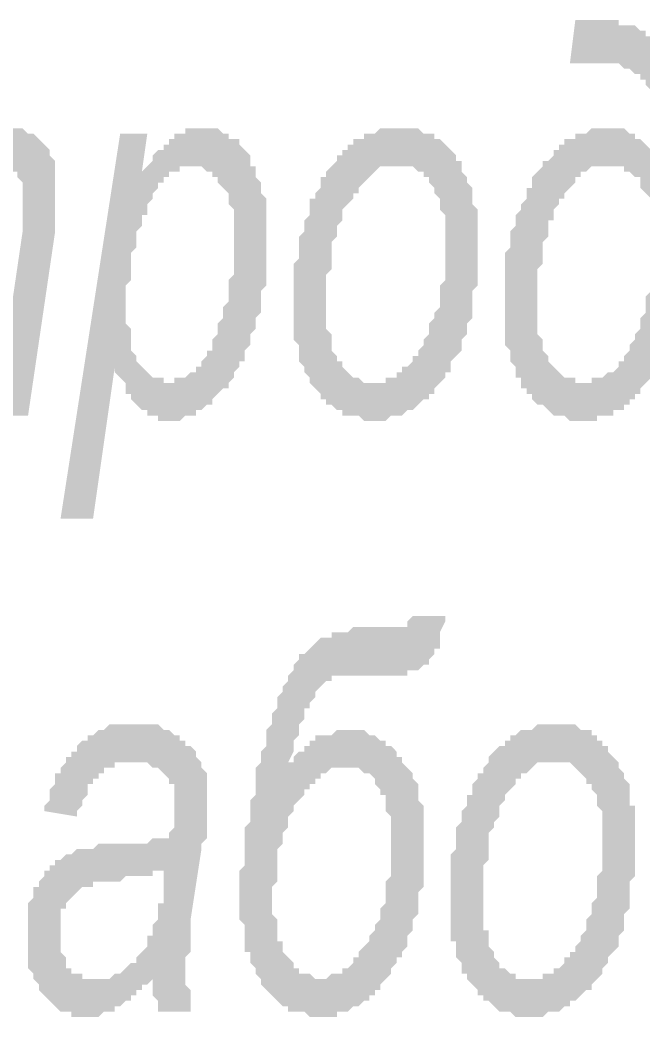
# Model space of a CAD drawing. Header units: millimetres. Extents: x 1372 to 666090, y 1285 to 31551.
# Drawn here: x 574954 to 575433, y 8653 to 9420 of the extents above; entities that cross this region are included whole.
import ezdxf

# ---------------------------------------------------------------- set-up
doc = ezdxf.new("R2010")
doc.units = ezdxf.units.MM
doc.layers.add('PDF _75-АЗ Штамп', color=7, linetype='Continuous')

msp = doc.modelspace()

# ---------------------------------------------------------------- hatches: boundary and pattern name
at = {"layer": 'PDF _75-АЗ Штамп', "transparency": 33554559}
h = msp.add_hatch(color=256, dxfattribs=at)
h.paths.add_polyline_path([(575376.83, 9387.05), (575381, 9420.41), (575397.68, 9420.41), (575401.85, 9420.41), (575406.02, 9420.41), (575410.19, 9420.41), (575414.36, 9420.41), (575414.36, 9416.24), (575418.53, 9416.24), (575422.7, 9416.24), (575422.7, 9416.24), (575426.88, 9416.24), (575431.05, 9412.07), (575431.05, 9412.07), (575435.22, 9412.07), (575435.22, 9407.9), (575439.39, 9407.9), (575443.56, 9403.73), (575443.56, 9403.73), (575447.73, 9399.56), (575447.73, 9399.56), (575451.9, 9395.39), (575451.9, 9395.39), (575451.9, 9391.22), (575456.07, 9391.22), (575456.07, 9387.05), (575456.07, 9387.05), (575460.24, 9382.88), (575460.24, 9378.71), (575460.24, 9374.53), (575460.24, 9374.53), (575464.41, 9370.36), (575464.41, 9366.19), (575464.41, 9362.02), (575464.41, 9357.85), (575468.58, 9353.68), (575468.58, 9349.51), (575468.58, 9345.34), (575468.58, 9341.17), (575468.58, 9337), (575468.58, 9332.83), (575468.58, 9328.66), (575468.58, 9324.49), (575468.58, 9320.32), (575468.58, 9316.15), (575468.58, 9307.8), (575468.58, 9307.8), (575468.58, 9303.63), (575468.58, 9299.46), (575468.58, 9295.29), (575468.58, 9291.12), (575468.58, 9286.95), (575468.58, 9278.61), (575468.58, 9274.44), (575468.58, 9270.27), (575468.58, 9266.1), (575468.58, 9261.93), (575468.58, 9257.76), (575468.58, 9253.59), (575468.58, 9249.42), (575468.58, 9245.24), (575468.58, 9241.07), (575464.41, 9236.9), (575464.41, 9232.73), (575464.41, 9228.56), (575464.41, 9224.39), (575464.41, 9220.22), (575464.41, 9216.05), (575464.41, 9211.88), (575460.24, 9207.71), (575460.24, 9203.54), (575460.24, 9203.54), (575460.24, 9199.37), (575460.24, 9195.2), (575456.07, 9191.03), (575456.07, 9186.86), (575456.07, 9186.86), (575456.07, 9182.68), (575451.9, 9178.51), (575451.9, 9174.34), (575451.9, 9174.34), (575451.9, 9170.17), (575447.73, 9166), (575447.73, 9166), (575447.73, 9161.83), (575443.56, 9157.66), (575443.56, 9153.49), (575443.56, 9149.32), (575439.39, 9149.32), (575439.39, 9145.15), (575435.22, 9140.98), (575435.22, 9140.98), (575431.05, 9136.81), (575431.05, 9132.64), (575426.88, 9132.64), (575426.88, 9128.47), (575422.7, 9128.47), (575422.7, 9124.3), (575418.53, 9124.3), (575418.53, 9120.13), (575414.36, 9120.13), (575410.19, 9120.13), (575410.19, 9115.95), (575406.02, 9115.95), (575406.02, 9115.95), (575401.85, 9115.95), (575397.68, 9115.95), (575397.68, 9111.78), (575393.51, 9111.78), (575389.34, 9111.78), (575389.34, 9111.78), (575385.17, 9111.78), (575385.17, 9111.78), (575381, 9111.78), (575376.83, 9111.78), (575372.66, 9115.95), (575372.66, 9115.95), (575368.49, 9115.95), (575364.32, 9115.95), (575364.32, 9115.95), (575360.15, 9120.13), (575360.15, 9120.13), (575355.97, 9124.3), (575351.8, 9124.3), (575351.8, 9124.3), (575347.63, 9128.47), (575347.63, 9132.64), (575343.46, 9132.64), (575343.46, 9136.81), (575339.29, 9136.81), (575339.29, 9140.98), (575339.29, 9145.15), (575335.12, 9145.15), (575335.12, 9149.32), (575335.12, 9153.49), (575330.95, 9157.66), (575330.95, 9157.66), (575330.95, 9161.83), (575330.95, 9166), (575326.78, 9170.17), (575326.78, 9174.34), (575326.78, 9178.51), (575326.78, 9182.68), (575326.78, 9186.86), (575326.78, 9191.03), (575326.78, 9195.2), (575326.78, 9199.37), (575326.78, 9203.54), (575326.78, 9207.71), (575326.78, 9211.88), (575326.78, 9216.05), (575326.78, 9220.22), (575326.78, 9224.39), (575326.78, 9228.56), (575326.78, 9232.73), (575326.78, 9236.9), (575326.78, 9241.07), (575330.95, 9245.24), (575330.95, 9249.42), (575330.95, 9253.59), (575330.95, 9253.59), (575330.95, 9257.76), (575335.12, 9261.93), (575335.12, 9266.1), (575335.12, 9270.27), (575339.29, 9274.44), (575339.29, 9278.61), (575339.29, 9278.61), (575343.46, 9282.78), (575343.46, 9286.95), (575343.46, 9291.12), (575347.63, 9291.12), (575347.63, 9295.29), (575347.63, 9299.46), (575351.8, 9303.63), (575351.8, 9303.63), (575355.97, 9307.8), (575355.97, 9311.97), (575360.15, 9311.97), (575364.32, 9316.15), (575364.32, 9320.32), (575368.49, 9320.32), (575368.49, 9324.49), (575372.66, 9324.49), (575372.66, 9328.66), (575376.83, 9328.66), (575381, 9328.66), (575381, 9332.83), (575385.17, 9332.83), (575385.17, 9332.83), (575389.34, 9332.83), (575393.51, 9337), (575393.51, 9337), (575397.68, 9337), (575401.85, 9337), (575401.85, 9337), (575406.02, 9337), (575406.02, 9337), (575410.19, 9337), (575414.36, 9337), (575414.36, 9337), (575418.53, 9337), (575422.7, 9332.83), (575422.7, 9332.83), (575426.88, 9332.83), (575426.88, 9328.66), (575431.05, 9328.66), (575431.05, 9328.66), (575435.22, 9324.49), (575435.22, 9324.49), (575439.39, 9320.32), (575439.39, 9320.32), (575439.39, 9316.15), (575443.56, 9311.97), (575443.56, 9307.8), (575447.73, 9303.63), (575447.73, 9299.46), (575447.73, 9299.46), (575447.73, 9307.8), (575447.73, 9311.97), (575447.73, 9316.15), (575447.73, 9320.32), (575447.73, 9324.49), (575447.73, 9328.66), (575447.73, 9332.83), (575447.73, 9337), (575447.73, 9337), (575447.73, 9341.17), (575447.73, 9341.17), (575443.56, 9345.34), (575443.56, 9349.51), (575443.56, 9353.68), (575443.56, 9357.85), (575439.39, 9362.02), (575439.39, 9366.19), (575439.39, 9366.19), (575435.22, 9370.36), (575435.22, 9374.53), (575431.05, 9374.53), (575431.05, 9378.71), (575426.88, 9378.71), (575422.7, 9382.88), (575422.7, 9382.88), (575422.7, 9382.88), (575418.53, 9382.88), (575414.36, 9387.05), (575414.36, 9387.05), (575410.19, 9387.05), (575410.19, 9387.05), (575406.02, 9387.05), (575401.85, 9387.05), (575397.68, 9387.05), (575397.68, 9387.05), (575393.51, 9387.05)], flags=0)
h.paths.add_polyline_path([(575351.8, 9199.37), (575351.8, 9195.2), (575351.8, 9191.03), (575351.8, 9186.86), (575351.8, 9182.68), (575351.8, 9178.51), (575355.97, 9174.34), (575355.97, 9170.17), (575355.97, 9170.17), (575355.97, 9166), (575360.15, 9161.83), (575360.15, 9157.66), (575360.15, 9157.66), (575364.32, 9153.49), (575364.32, 9153.49), (575368.49, 9149.32), (575368.49, 9149.32), (575372.66, 9145.15), (575372.66, 9145.15), (575376.83, 9145.15), (575381, 9145.15), (575381, 9140.98), (575385.17, 9140.98), (575389.34, 9140.98), (575389.34, 9140.98), (575393.51, 9140.98), (575393.51, 9145.15), (575397.68, 9145.15), (575401.85, 9145.15), (575401.85, 9145.15), (575406.02, 9149.32), (575406.02, 9149.32), (575410.19, 9149.32), (575414.36, 9153.49), (575414.36, 9157.66), (575418.53, 9157.66), (575418.53, 9161.83), (575422.7, 9166), (575422.7, 9166), (575422.7, 9170.17), (575426.88, 9174.34), (575426.88, 9178.51), (575426.88, 9178.51), (575431.05, 9182.68), (575431.05, 9186.86), (575431.05, 9191.03), (575435.22, 9195.2), (575435.22, 9199.37), (575435.22, 9203.54), (575435.22, 9207.71), (575439.39, 9211.88), (575439.39, 9211.88), (575439.39, 9216.05), (575439.39, 9220.22), (575439.39, 9224.39), (575439.39, 9228.56), (575443.56, 9232.73), (575443.56, 9236.9), (575443.56, 9241.07), (575443.56, 9245.24), (575443.56, 9249.42), (575443.56, 9253.59), (575443.56, 9257.76), (575443.56, 9261.93), (575439.39, 9266.1), (575439.39, 9270.27), (575439.39, 9274.44), (575439.39, 9278.61), (575439.39, 9282.78), (575435.22, 9286.95), (575435.22, 9286.95), (575431.05, 9291.12), (575431.05, 9291.12), (575431.05, 9295.29), (575431.05, 9299.46), (575426.88, 9299.46), (575422.7, 9303.63), (575422.7, 9303.63), (575418.53, 9303.63), (575418.53, 9307.8), (575414.36, 9307.8), (575410.19, 9307.8), (575410.19, 9307.8), (575406.02, 9307.8), (575401.85, 9307.8), (575401.85, 9307.8), (575397.68, 9307.8), (575397.68, 9307.8), (575393.51, 9307.8), (575389.34, 9303.63), (575389.34, 9303.63), (575385.17, 9303.63), (575385.17, 9299.46), (575381, 9299.46), (575381, 9295.29), (575376.83, 9291.12), (575376.83, 9291.12), (575372.66, 9286.95), (575372.66, 9282.78), (575368.49, 9282.78), (575368.49, 9278.61), (575364.32, 9274.44), (575364.32, 9270.27), (575364.32, 9266.1), (575360.15, 9266.1), (575360.15, 9261.93), (575360.15, 9257.76), (575360.15, 9253.59), (575355.97, 9249.42), (575355.97, 9245.24), (575355.97, 9241.07), (575355.97, 9236.9), (575355.97, 9232.73), (575351.8, 9228.56), (575351.8, 9224.39), (575351.8, 9220.22), (575351.8, 9216.05), (575351.8, 9211.88), (575351.8, 9207.71), (575351.8, 9203.54), (575351.8, 9199.37), (575351.8, 9199.37)], flags=0)
msp.add_hatch(color=256, dxfattribs=at).paths.add_polyline_path([(574755.4, 9115.95), (574788.77, 9332.83), (574813.79, 9332.83), (574809.62, 9295.29), (574809.62, 9299.46), (574813.79, 9303.63), (574813.79, 9307.8), (574817.96, 9311.97), (574817.96, 9316.15), (574822.13, 9316.15), (574822.13, 9320.32), (574826.3, 9320.32), (574826.3, 9324.49), (574830.47, 9324.49), (574830.47, 9328.66), (574834.64, 9328.66), (574834.64, 9328.66), (574838.81, 9332.83), (574842.99, 9332.83), (574842.99, 9332.83), (574847.16, 9337), (574851.33, 9337), (574851.33, 9337), (574855.5, 9337), (574859.67, 9337), (574859.67, 9337), (574863.84, 9337), (574868.01, 9337), (574868.01, 9337), (574872.18, 9332.83), (574876.35, 9332.83), (574876.35, 9332.83), (574880.52, 9328.66), (574880.52, 9328.66), (574884.69, 9324.49), (574884.69, 9320.32), (574888.86, 9320.32), (574888.86, 9316.15), (574888.86, 9311.97), (574893.03, 9307.8), (574893.03, 9303.63), (574893.03, 9299.46), (574893.03, 9295.29), (574897.2, 9299.46), (574897.2, 9303.63), (574901.37, 9307.8), (574901.37, 9311.97), (574905.55, 9311.97), (574905.55, 9316.15), (574909.72, 9320.32), (574909.72, 9320.32), (574913.89, 9324.49), (574913.89, 9324.49), (574918.06, 9328.66), (574918.06, 9328.66), (574922.23, 9328.66), (574922.23, 9332.83), (574926.4, 9332.83), (574930.57, 9332.83), (574930.57, 9337), (574934.74, 9337), (574938.91, 9337), (574938.91, 9337), (574943.08, 9337), (574943.08, 9337), (574947.25, 9337), (574951.42, 9337), (574955.59, 9337), (574955.59, 9337), (574959.76, 9332.83), (574963.93, 9332.83), (574963.93, 9332.83), (574968.1, 9328.66), (574968.1, 9328.66), (574972.28, 9324.49), (574972.28, 9324.49), (574976.45, 9320.32), (574976.45, 9320.32), (574976.45, 9316.15), (574980.62, 9311.97), (574980.62, 9307.8), (574980.62, 9303.63), (574980.62, 9299.46), (574980.62, 9295.29), (574980.62, 9291.12), (574980.62, 9286.95), (574980.62, 9286.95), (574980.62, 9282.78), (574980.62, 9278.61), (574980.62, 9274.44), (574980.62, 9270.27), (574980.62, 9266.1), (574980.62, 9261.93), (574980.62, 9257.76), (574980.62, 9257.76), (574959.76, 9115.95), (574934.74, 9115.95), (574955.59, 9257.76), (574955.59, 9266.1), (574955.59, 9270.27), (574955.59, 9274.44), (574955.59, 9278.61), (574955.59, 9282.78), (574955.59, 9282.78), (574955.59, 9282.78), (574955.59, 9286.95), (574955.59, 9291.12), (574955.59, 9295.29), (574951.42, 9299.46), (574951.42, 9299.46), (574951.42, 9303.63), (574947.25, 9303.63), (574943.08, 9307.8), (574943.08, 9307.8), (574938.91, 9307.8), (574938.91, 9307.8), (574934.74, 9307.8), (574934.74, 9307.8), (574930.57, 9307.8), (574926.4, 9303.63), (574926.4, 9303.63), (574922.23, 9303.63), (574918.06, 9299.46), (574918.06, 9299.46), (574913.89, 9299.46), (574913.89, 9295.29), (574909.72, 9291.12), (574909.72, 9291.12), (574905.55, 9286.95), (574905.55, 9282.78), (574901.37, 9282.78), (574901.37, 9278.61), (574897.2, 9274.44), (574897.2, 9270.27), (574897.2, 9270.27), (574897.2, 9270.27), (574893.03, 9266.1), (574893.03, 9261.93), (574893.03, 9257.76), (574893.03, 9257.76), (574888.86, 9253.59), (574888.86, 9249.42), (574888.86, 9245.24), (574888.86, 9241.07), (574888.86, 9236.9), (574884.69, 9228.56), (574884.69, 9224.39), (574884.69, 9220.22), (574868.01, 9115.95), (574842.99, 9115.95), (574863.84, 9261.93), (574868.01, 9266.1), (574868.01, 9274.44), (574868.01, 9278.61), (574868.01, 9278.61), (574868.01, 9282.78), (574868.01, 9282.78), (574868.01, 9286.95), (574868.01, 9291.12), (574863.84, 9295.29), (574863.84, 9299.46), (574863.84, 9299.46), (574859.67, 9303.63), (574859.67, 9303.63), (574855.5, 9307.8), (574851.33, 9307.8), (574851.33, 9307.8), (574847.16, 9307.8), (574847.16, 9307.8), (574842.99, 9307.8), (574838.81, 9303.63), (574838.81, 9303.63), (574834.64, 9303.63), (574830.47, 9299.46), (574830.47, 9299.46), (574826.3, 9299.46), (574826.3, 9295.29), (574822.13, 9291.12), (574822.13, 9291.12), (574817.96, 9286.95), (574817.96, 9286.95), (574813.79, 9282.78), (574813.79, 9278.61), (574809.62, 9274.44), (574809.62, 9270.27), (574809.62, 9270.27), (574809.62, 9266.1), (574805.45, 9266.1), (574805.45, 9261.93), (574805.45, 9257.76), (574801.28, 9253.59), (574801.28, 9249.42), (574801.28, 9245.24), (574801.28, 9241.07), (574801.28, 9236.9), (574797.11, 9232.73), (574797.11, 9228.56), (574797.11, 9224.39), (574797.11, 9220.22), (574797.11, 9220.22), (574780.43, 9115.95)])
h = msp.add_hatch(color=256, dxfattribs=at)
h.paths.add_polyline_path([(574984.79, 9036.71), (575030.66, 9332.83), (575051.52, 9332.83), (575047.35, 9303.63), (575051.52, 9307.8), (575051.52, 9307.8), (575055.69, 9311.97), (575055.69, 9316.15), (575059.86, 9320.32), (575064.03, 9320.32), (575064.03, 9324.49), (575068.2, 9324.49), (575068.2, 9328.66), (575072.37, 9328.66), (575072.37, 9328.66), (575072.37, 9332.83), (575076.54, 9332.83), (575080.71, 9332.83), (575080.71, 9337), (575084.88, 9337), (575089.05, 9337), (575089.05, 9337), (575093.22, 9337), (575097.39, 9337), (575101.57, 9337), (575101.57, 9337), (575105.74, 9337), (575109.91, 9332.83), (575109.91, 9332.83), (575114.08, 9332.83), (575114.08, 9328.66), (575118.25, 9328.66), (575122.42, 9328.66), (575122.42, 9324.49), (575126.59, 9320.32), (575126.59, 9320.32), (575130.76, 9316.15), (575130.76, 9316.15), (575130.76, 9311.97), (575130.76, 9307.8), (575134.93, 9307.8), (575134.93, 9303.63), (575134.93, 9299.46), (575139.1, 9295.29), (575139.1, 9295.29), (575139.1, 9291.12), (575139.1, 9286.95), (575143.27, 9282.78), (575143.27, 9278.61), (575143.27, 9274.44), (575143.27, 9270.27), (575143.27, 9266.1), (575143.27, 9261.93), (575143.27, 9257.76), (575143.27, 9249.42), (575143.27, 9249.42), (575143.27, 9245.24), (575143.27, 9241.07), (575143.27, 9236.9), (575143.27, 9232.73), (575143.27, 9228.56), (575143.27, 9224.39), (575143.27, 9220.22), (575143.27, 9216.05), (575139.1, 9211.88), (575139.1, 9207.71), (575139.1, 9203.54), (575139.1, 9203.54), (575139.1, 9199.37), (575139.1, 9195.2), (575134.93, 9191.03), (575134.93, 9191.03), (575134.93, 9186.86), (575134.93, 9182.68), (575130.76, 9178.51), (575130.76, 9174.34), (575130.76, 9170.17), (575126.59, 9166), (575126.59, 9161.83), (575126.59, 9157.66), (575122.42, 9157.66), (575122.42, 9153.49), (575118.25, 9149.32), (575118.25, 9149.32), (575118.25, 9145.15), (575114.08, 9140.98), (575114.08, 9136.81), (575109.91, 9136.81), (575105.74, 9132.64), (575105.74, 9132.64), (575101.57, 9128.47), (575101.57, 9124.3), (575097.39, 9124.3), (575097.39, 9124.3), (575093.22, 9120.13), (575093.22, 9120.13), (575089.05, 9120.13), (575089.05, 9115.95), (575084.88, 9115.95), (575084.88, 9115.95), (575080.71, 9115.95), (575076.54, 9111.78), (575072.37, 9111.78), (575072.37, 9111.78), (575068.2, 9111.78), (575068.2, 9111.78), (575064.03, 9111.78), (575059.86, 9111.78), (575059.86, 9115.95), (575055.69, 9115.95), (575055.69, 9115.95), (575051.52, 9115.95), (575051.52, 9120.13), (575047.35, 9120.13), (575043.18, 9124.3), (575043.18, 9124.3), (575039.01, 9128.47), (575039.01, 9132.64), (575034.84, 9132.64), (575034.84, 9136.81), (575034.84, 9140.98), (575030.66, 9145.15), (575030.66, 9145.15), (575026.49, 9149.32), (575026.49, 9153.49), (575009.81, 9036.71)], flags=0)
h.paths.add_polyline_path([(575034.84, 9203.54), (575034.84, 9199.37), (575034.84, 9195.2), (575034.84, 9191.03), (575034.84, 9186.86), (575039.01, 9182.68), (575039.01, 9178.51), (575039.01, 9174.34), (575039.01, 9174.34), (575039.01, 9170.17), (575039.01, 9170.17), (575039.01, 9166), (575043.18, 9161.83), (575043.18, 9157.66), (575047.35, 9153.49), (575047.35, 9153.49), (575051.52, 9149.32), (575051.52, 9149.32), (575055.69, 9145.15), (575055.69, 9145.15), (575059.86, 9145.15), (575064.03, 9145.15), (575064.03, 9140.98), (575068.2, 9140.98), (575072.37, 9140.98), (575072.37, 9145.15), (575076.54, 9145.15), (575080.71, 9145.15), (575080.71, 9145.15), (575084.88, 9149.32), (575084.88, 9149.32), (575089.05, 9149.32), (575089.05, 9153.49), (575093.22, 9153.49), (575093.22, 9157.66), (575097.39, 9161.83), (575097.39, 9166), (575101.57, 9166), (575101.57, 9170.17), (575101.57, 9174.34), (575105.74, 9178.51), (575105.74, 9182.68), (575105.74, 9186.86), (575109.91, 9191.03), (575109.91, 9195.2), (575109.91, 9199.37), (575109.91, 9199.37), (575114.08, 9203.54), (575114.08, 9207.71), (575114.08, 9211.88), (575114.08, 9216.05), (575114.08, 9220.22), (575118.25, 9224.39), (575118.25, 9228.56), (575118.25, 9232.73), (575118.25, 9236.9), (575118.25, 9241.07), (575118.25, 9245.24), (575118.25, 9249.42), (575118.25, 9249.42), (575118.25, 9253.59), (575118.25, 9261.93), (575118.25, 9266.1), (575118.25, 9270.27), (575118.25, 9274.44), (575114.08, 9278.61), (575114.08, 9278.61), (575114.08, 9282.78), (575114.08, 9286.95), (575109.91, 9291.12), (575109.91, 9291.12), (575109.91, 9291.12), (575105.74, 9295.29), (575105.74, 9299.46), (575101.57, 9299.46), (575101.57, 9303.63), (575097.39, 9303.63), (575093.22, 9307.8), (575093.22, 9307.8), (575089.05, 9307.8), (575084.88, 9307.8), (575084.88, 9307.8), (575084.88, 9307.8), (575080.71, 9307.8), (575076.54, 9307.8), (575076.54, 9303.63), (575072.37, 9303.63), (575068.2, 9303.63), (575068.2, 9299.46), (575064.03, 9299.46), (575064.03, 9295.29), (575059.86, 9295.29), (575059.86, 9291.12), (575055.69, 9286.95), (575055.69, 9282.78), (575055.69, 9282.78), (575051.52, 9278.61), (575051.52, 9274.44), (575051.52, 9270.27), (575047.35, 9270.27), (575047.35, 9266.1), (575047.35, 9261.93), (575043.18, 9257.76), (575043.18, 9253.59), (575043.18, 9249.42), (575043.18, 9245.24), (575039.01, 9241.07), (575039.01, 9236.9), (575039.01, 9232.73), (575039.01, 9228.56), (575039.01, 9224.39), (575039.01, 9220.22), (575034.84, 9216.05), (575034.84, 9211.88), (575034.84, 9207.71), (575034.84, 9207.71), (575034.84, 9203.54)], flags=0)
h = msp.add_hatch(color=256, dxfattribs=at)
h.paths.add_polyline_path([(575164.12, 9199.37), (575164.12, 9203.54), (575164.12, 9207.71), (575164.12, 9211.88), (575164.12, 9216.05), (575164.12, 9220.22), (575164.12, 9224.39), (575164.12, 9228.56), (575164.12, 9232.73), (575168.3, 9236.9), (575168.3, 9241.07), (575168.3, 9245.24), (575168.3, 9249.42), (575168.3, 9253.59), (575172.47, 9257.76), (575172.47, 9261.93), (575172.47, 9266.1), (575172.47, 9266.1), (575176.64, 9270.27), (575176.64, 9274.44), (575176.64, 9278.61), (575176.64, 9282.78), (575180.81, 9282.78), (575180.81, 9286.95), (575184.98, 9291.12), (575184.98, 9295.29), (575184.98, 9299.46), (575189.15, 9299.46), (575189.15, 9303.63), (575193.32, 9307.8), (575193.32, 9307.8), (575197.49, 9311.97), (575197.49, 9316.15), (575201.66, 9316.15), (575201.66, 9320.32), (575205.83, 9320.32), (575205.83, 9324.49), (575210, 9324.49), (575210, 9328.66), (575214.17, 9328.66), (575218.34, 9328.66), (575218.34, 9332.83), (575222.51, 9332.83), (575226.68, 9332.83), (575226.68, 9332.83), (575230.86, 9337), (575235.03, 9337), (575235.03, 9337), (575239.2, 9337), (575243.37, 9337), (575243.37, 9337), (575247.54, 9337), (575247.54, 9337), (575251.71, 9337), (575255.88, 9337), (575260.05, 9337), (575260.05, 9337), (575264.22, 9332.83), (575268.39, 9332.83), (575268.39, 9332.83), (575272.56, 9332.83), (575272.56, 9328.66), (575276.73, 9328.66), (575280.9, 9324.49), (575280.9, 9324.49), (575285.07, 9320.32), (575285.07, 9320.32), (575289.24, 9316.15), (575289.24, 9311.97), (575289.24, 9311.97), (575293.41, 9311.97), (575293.41, 9307.8), (575293.41, 9303.63), (575297.59, 9299.46), (575297.59, 9299.46), (575297.59, 9295.29), (575301.76, 9291.12), (575301.76, 9286.95), (575301.76, 9282.78), (575301.76, 9278.61), (575305.93, 9274.44), (575305.93, 9274.44), (575305.93, 9270.27), (575305.93, 9266.1), (575305.93, 9261.93), (575305.93, 9253.59), (575305.93, 9249.42), (575305.93, 9249.42), (575305.93, 9245.24), (575305.93, 9241.07), (575305.93, 9236.9), (575305.93, 9232.73), (575305.93, 9228.56), (575305.93, 9224.39), (575305.93, 9220.22), (575305.93, 9216.05), (575301.76, 9211.88), (575301.76, 9207.71), (575301.76, 9203.54), (575301.76, 9199.37), (575301.76, 9195.2), (575301.76, 9191.03), (575297.59, 9186.86), (575297.59, 9182.68), (575297.59, 9178.51), (575297.59, 9178.51), (575293.41, 9174.34), (575293.41, 9170.17), (575293.41, 9166), (575289.24, 9161.83), (575289.24, 9161.83), (575285.07, 9157.66), (575285.07, 9153.49), (575285.07, 9149.32), (575280.9, 9149.32), (575280.9, 9145.15), (575276.73, 9140.98), (575276.73, 9140.98), (575272.56, 9136.81), (575272.56, 9132.64), (575268.39, 9132.64), (575268.39, 9128.47), (575268.39, 9128.47), (575264.22, 9128.47), (575260.05, 9124.3), (575260.05, 9124.3), (575255.88, 9120.13), (575251.71, 9120.13), (575251.71, 9120.13), (575247.54, 9115.95), (575243.37, 9115.95), (575243.37, 9115.95), (575239.2, 9115.95), (575235.03, 9111.78), (575235.03, 9111.78), (575230.86, 9111.78), (575226.68, 9111.78), (575226.68, 9111.78), (575226.68, 9111.78), (575222.51, 9111.78), (575218.34, 9111.78), (575218.34, 9111.78), (575214.17, 9115.95), (575210, 9115.95), (575210, 9115.95), (575205.83, 9115.95), (575201.66, 9115.95), (575201.66, 9120.13), (575197.49, 9120.13), (575193.32, 9124.3), (575193.32, 9124.3), (575189.15, 9124.3), (575189.15, 9128.47), (575184.98, 9128.47), (575184.98, 9132.64), (575180.81, 9136.81), (575180.81, 9136.81), (575176.64, 9140.98), (575176.64, 9145.15), (575172.47, 9149.32), (575172.47, 9149.32), (575172.47, 9153.49), (575168.3, 9157.66), (575168.3, 9161.83), (575168.3, 9166), (575168.3, 9170.17), (575168.3, 9170.17), (575164.12, 9174.34), (575164.12, 9178.51), (575164.12, 9182.68), (575164.12, 9186.86), (575164.12, 9191.03), (575164.12, 9195.2), (575164.12, 9199.37)], flags=0)
h.paths.add_polyline_path([(575189.15, 9203.54), (575189.15, 9199.37), (575189.15, 9195.2), (575189.15, 9186.86), (575189.15, 9182.68), (575193.32, 9178.51), (575193.32, 9178.51), (575193.32, 9174.34), (575193.32, 9170.17), (575193.32, 9166), (575197.49, 9161.83), (575197.49, 9161.83), (575197.49, 9157.66), (575201.66, 9157.66), (575201.66, 9153.49), (575205.83, 9149.32), (575205.83, 9149.32), (575210, 9145.15), (575210, 9145.15), (575214.17, 9145.15), (575218.34, 9140.98), (575218.34, 9140.98), (575222.51, 9140.98), (575226.68, 9140.98), (575226.68, 9140.98), (575226.68, 9140.98), (575230.86, 9140.98), (575235.03, 9140.98), (575235.03, 9145.15), (575239.2, 9145.15), (575243.37, 9145.15), (575243.37, 9149.32), (575247.54, 9149.32), (575247.54, 9153.49), (575251.71, 9153.49), (575255.88, 9157.66), (575255.88, 9157.66), (575255.88, 9161.83), (575260.05, 9161.83), (575260.05, 9166), (575264.22, 9170.17), (575264.22, 9174.34), (575264.22, 9174.34), (575268.39, 9178.51), (575268.39, 9182.68), (575268.39, 9186.86), (575272.56, 9191.03), (575272.56, 9195.2), (575272.56, 9195.2), (575276.73, 9199.37), (575276.73, 9203.54), (575276.73, 9207.71), (575276.73, 9207.71), (575276.73, 9211.88), (575276.73, 9216.05), (575280.9, 9220.22), (575280.9, 9224.39), (575280.9, 9228.56), (575280.9, 9232.73), (575280.9, 9236.9), (575280.9, 9241.07), (575280.9, 9245.24), (575280.9, 9249.42), (575280.9, 9253.59), (575280.9, 9257.76), (575280.9, 9261.93), (575280.9, 9266.1), (575280.9, 9270.27), (575276.73, 9274.44), (575276.73, 9278.61), (575276.73, 9282.78), (575276.73, 9282.78), (575272.56, 9286.95), (575272.56, 9291.12), (575272.56, 9291.12), (575272.56, 9291.12), (575268.39, 9295.29), (575268.39, 9299.46), (575264.22, 9299.46), (575264.22, 9303.63), (575260.05, 9303.63), (575255.88, 9307.8), (575255.88, 9307.8), (575251.71, 9307.8), (575247.54, 9307.8), (575247.54, 9307.8), (575243.37, 9307.8), (575243.37, 9307.8), (575239.2, 9307.8), (575235.03, 9307.8), (575235.03, 9307.8), (575230.86, 9307.8), (575226.68, 9303.63), (575226.68, 9303.63), (575222.51, 9299.46), (575222.51, 9299.46), (575222.51, 9299.46), (575218.34, 9295.29), (575218.34, 9295.29), (575214.17, 9291.12), (575214.17, 9286.95), (575210, 9286.95), (575210, 9282.78), (575205.83, 9278.61), (575205.83, 9278.61), (575201.66, 9274.44), (575201.66, 9270.27), (575201.66, 9266.1), (575197.49, 9261.93), (575197.49, 9257.76), (575197.49, 9257.76), (575197.49, 9253.59), (575193.32, 9249.42), (575193.32, 9245.24), (575193.32, 9241.07), (575193.32, 9236.9), (575193.32, 9232.73), (575193.32, 9228.56), (575189.15, 9224.39), (575189.15, 9220.22), (575189.15, 9216.05), (575189.15, 9211.88), (575189.15, 9207.71), (575189.15, 9203.54), (575189.15, 9203.54)], flags=0)
h = msp.add_hatch(color=256, dxfattribs=at)
h.paths.add_polyline_path([(575255.88, 8961.64), (575280.9, 8961.64), (575280.9, 8957.47), (575276.73, 8949.13), (575276.73, 8944.96), (575276.73, 8940.79), (575276.73, 8936.62), (575272.56, 8936.62), (575272.56, 8932.45), (575268.39, 8928.28), (575268.39, 8928.28), (575268.39, 8924.11), (575264.22, 8924.11), (575264.22, 8924.11), (575260.05, 8919.93), (575260.05, 8919.93), (575255.88, 8919.93), (575251.71, 8919.93), (575251.71, 8915.76), (575247.54, 8915.76), (575243.37, 8915.76), (575243.37, 8915.76), (575239.2, 8915.76), (575235.03, 8915.76), (575210, 8915.76), (575205.83, 8915.76), (575201.66, 8915.76), (575201.66, 8915.76), (575197.49, 8915.76), (575193.32, 8915.76), (575193.32, 8911.59), (575189.15, 8911.59), (575189.15, 8911.59), (575184.98, 8907.42), (575184.98, 8907.42), (575180.81, 8903.25), (575180.81, 8899.08), (575176.64, 8894.91), (575176.64, 8894.91), (575176.64, 8890.74), (575172.47, 8890.74), (575172.47, 8886.57), (575172.47, 8882.4), (575172.47, 8882.4), (575168.3, 8878.23), (575168.3, 8874.06), (575168.3, 8869.89), (575164.12, 8865.72), (575164.12, 8861.55), (575164.12, 8857.37), (575159.95, 8849.03), (575159.95, 8849.03), (575164.12, 8849.03), (575164.12, 8853.2), (575168.3, 8857.37), (575172.47, 8857.37), (575172.47, 8861.55), (575176.64, 8861.55), (575176.64, 8865.72), (575180.81, 8865.72), (575180.81, 8869.89), (575184.98, 8869.89), (575189.15, 8869.89), (575189.15, 8869.89), (575193.32, 8869.89), (575197.49, 8874.06), (575197.49, 8874.06), (575201.66, 8874.06), (575205.83, 8874.06), (575205.83, 8874.06), (575205.83, 8874.06), (575210, 8874.06), (575214.17, 8874.06), (575214.17, 8874.06), (575218.34, 8874.06), (575222.51, 8869.89), (575222.51, 8869.89), (575226.68, 8869.89), (575230.86, 8865.72), (575230.86, 8865.72), (575235.03, 8865.72), (575235.03, 8861.55), (575239.2, 8861.55), (575243.37, 8857.37), (575243.37, 8853.2), (575247.54, 8853.2), (575247.54, 8853.2), (575247.54, 8849.03), (575251.71, 8844.86), (575251.71, 8844.86), (575255.88, 8840.69), (575255.88, 8836.52), (575255.88, 8836.52), (575260.05, 8832.35), (575260.05, 8828.18), (575260.05, 8824.01), (575260.05, 8819.84), (575264.22, 8815.67), (575264.22, 8811.5), (575264.22, 8807.33), (575264.22, 8803.16), (575264.22, 8798.99), (575264.22, 8794.82), (575264.22, 8790.64), (575264.22, 8786.47), (575264.22, 8786.47), (575264.22, 8778.13), (575264.22, 8773.96), (575264.22, 8769.79), (575264.22, 8765.62), (575264.22, 8765.62), (575264.22, 8761.45), (575264.22, 8757.28), (575264.22, 8753.11), (575260.05, 8748.94), (575260.05, 8744.77), (575260.05, 8740.6), (575260.05, 8736.43), (575260.05, 8732.26), (575255.88, 8728.08), (575255.88, 8723.91), (575255.88, 8719.74), (575255.88, 8719.74), (575251.71, 8715.57), (575251.71, 8711.4), (575251.71, 8707.23), (575247.54, 8703.06), (575247.54, 8698.89), (575243.37, 8698.89), (575243.37, 8694.72), (575243.37, 8694.72), (575239.2, 8690.55), (575239.2, 8686.38), (575235.03, 8682.21), (575235.03, 8682.21), (575230.86, 8678.04), (575230.86, 8673.87), (575226.68, 8673.87), (575226.68, 8669.7), (575222.51, 8669.7), (575222.51, 8665.53), (575218.34, 8665.53), (575218.34, 8665.53), (575214.17, 8661.35), (575210, 8661.35), (575210, 8661.35), (575205.83, 8657.18), (575205.83, 8657.18), (575201.66, 8657.18), (575197.49, 8657.18), (575197.49, 8653.01), (575193.32, 8653.01), (575189.15, 8653.01), (575184.98, 8653.01), (575184.98, 8653.01), (575180.81, 8653.01), (575176.64, 8653.01), (575176.64, 8653.01), (575172.47, 8657.18), (575168.3, 8657.18), (575164.12, 8657.18), (575164.12, 8657.18), (575159.95, 8657.18), (575159.95, 8661.35), (575155.78, 8661.35), (575151.61, 8665.53), (575151.61, 8665.53), (575147.44, 8669.7), (575147.44, 8669.7), (575143.27, 8673.87), (575143.27, 8673.87), (575139.1, 8678.04), (575139.1, 8678.04), (575139.1, 8682.21), (575134.93, 8686.38), (575134.93, 8686.38), (575134.93, 8690.55), (575130.76, 8694.72), (575130.76, 8698.89), (575130.76, 8703.06), (575126.59, 8703.06), (575126.59, 8707.23), (575126.59, 8711.4), (575126.59, 8715.57), (575126.59, 8719.74), (575126.59, 8723.91), (575122.42, 8728.08), (575122.42, 8732.26), (575122.42, 8736.43), (575122.42, 8740.6), (575122.42, 8744.77), (575122.42, 8748.94), (575122.42, 8748.94), (575122.42, 8753.11), (575122.42, 8757.28), (575122.42, 8761.45), (575122.42, 8765.62), (575126.59, 8769.79), (575126.59, 8773.96), (575126.59, 8773.96), (575126.59, 8778.13), (575126.59, 8782.3), (575126.59, 8786.47), (575126.59, 8790.64), (575126.59, 8794.82), (575126.59, 8798.99), (575130.76, 8803.16), (575130.76, 8807.33), (575130.76, 8811.5), (575130.76, 8815.67), (575130.76, 8819.84), (575134.93, 8824.01), (575134.93, 8828.18), (575134.93, 8832.35), (575134.93, 8840.69), (575134.93, 8844.86), (575139.1, 8849.03), (575139.1, 8853.2), (575139.1, 8857.37), (575143.27, 8861.55), (575143.27, 8865.72), (575143.27, 8874.06), (575147.44, 8878.23), (575147.44, 8882.4), (575147.44, 8886.57), (575151.61, 8890.74), (575151.61, 8894.91), (575151.61, 8899.08), (575155.78, 8903.25), (575155.78, 8903.25), (575155.78, 8907.42), (575159.95, 8911.59), (575159.95, 8915.76), (575159.95, 8915.76), (575164.12, 8919.93), (575164.12, 8924.11), (575164.12, 8924.11), (575168.3, 8928.28), (575168.3, 8928.28), (575168.3, 8932.45), (575172.47, 8932.45), (575172.47, 8932.45), (575176.64, 8936.62), (575176.64, 8936.62), (575180.81, 8940.79), (575180.81, 8940.79), (575184.98, 8944.96), (575184.98, 8944.96), (575189.15, 8944.96), (575193.32, 8944.96), (575193.32, 8949.13), (575197.49, 8949.13), (575201.66, 8949.13), (575201.66, 8949.13), (575205.83, 8949.13), (575210, 8953.3), (575210, 8953.3), (575214.17, 8953.3), (575218.34, 8953.3), (575218.34, 8953.3), (575243.37, 8953.3), (575243.37, 8953.3), (575247.54, 8953.3), (575251.71, 8953.3), (575251.71, 8957.47), (575251.71, 8957.47), (575255.88, 8961.64)], flags=0)
h.paths.add_polyline_path([(575239.2, 8786.47), (575239.2, 8790.64), (575239.2, 8794.82), (575239.2, 8798.99), (575239.2, 8803.16), (575239.2, 8807.33), (575235.03, 8811.5), (575235.03, 8815.67), (575235.03, 8819.84), (575235.03, 8824.01), (575230.86, 8824.01), (575230.86, 8828.18), (575230.86, 8828.18), (575226.68, 8832.35), (575226.68, 8832.35), (575226.68, 8836.52), (575222.51, 8840.69), (575218.34, 8840.69), (575218.34, 8840.69), (575214.17, 8844.86), (575210, 8844.86), (575210, 8844.86), (575205.83, 8844.86), (575205.83, 8844.86), (575201.66, 8844.86), (575197.49, 8844.86), (575197.49, 8844.86), (575193.32, 8844.86), (575189.15, 8840.69), (575189.15, 8840.69), (575184.98, 8840.69), (575184.98, 8836.52), (575180.81, 8836.52), (575180.81, 8832.35), (575176.64, 8832.35), (575176.64, 8828.18), (575172.47, 8828.18), (575172.47, 8824.01), (575168.3, 8819.84), (575168.3, 8819.84), (575164.12, 8815.67), (575164.12, 8811.5), (575164.12, 8811.5), (575159.95, 8807.33), (575159.95, 8803.16), (575159.95, 8798.99), (575155.78, 8794.82), (575155.78, 8790.64), (575155.78, 8790.64), (575155.78, 8786.47), (575151.61, 8782.3), (575151.61, 8778.13), (575151.61, 8773.96), (575151.61, 8769.79), (575151.61, 8765.62), (575151.61, 8761.45), (575151.61, 8757.28), (575147.44, 8753.11), (575147.44, 8748.94), (575147.44, 8744.77), (575147.44, 8740.6), (575147.44, 8736.43), (575147.44, 8732.26), (575151.61, 8728.08), (575151.61, 8723.91), (575151.61, 8719.74), (575151.61, 8715.57), (575151.61, 8711.4), (575155.78, 8711.4), (575155.78, 8707.23), (575155.78, 8703.06), (575159.95, 8698.89), (575159.95, 8698.89), (575164.12, 8694.72), (575164.12, 8690.55), (575168.3, 8690.55), (575168.3, 8686.38), (575172.47, 8686.38), (575172.47, 8686.38), (575176.64, 8686.38), (575180.81, 8682.21), (575180.81, 8682.21), (575184.98, 8682.21), (575189.15, 8682.21), (575189.15, 8682.21), (575193.32, 8686.38), (575193.32, 8686.38), (575197.49, 8686.38), (575201.66, 8686.38), (575201.66, 8690.55), (575205.83, 8690.55), (575205.83, 8690.55), (575210, 8694.72), (575210, 8698.89), (575214.17, 8698.89), (575214.17, 8703.06), (575218.34, 8707.23), (575218.34, 8707.23), (575222.51, 8711.4), (575222.51, 8715.57), (575222.51, 8715.57), (575226.68, 8719.74), (575226.68, 8723.91), (575230.86, 8728.08), (575230.86, 8732.26), (575230.86, 8736.43), (575235.03, 8740.6), (575235.03, 8744.77), (575235.03, 8748.94), (575235.03, 8753.11), (575235.03, 8757.28), (575239.2, 8761.45), (575239.2, 8765.62), (575239.2, 8765.62), (575239.2, 8769.79), (575239.2, 8773.96), (575239.2, 8778.13), (575239.2, 8782.3), (575239.2, 8786.47)], flags=0)
h = msp.add_hatch(color=256, dxfattribs=at)
h.paths.add_polyline_path([(575055.69, 8686.38), (575055.69, 8682.21), (575051.52, 8678.04), (575047.35, 8678.04), (575047.35, 8673.87), (575043.18, 8673.87), (575043.18, 8669.7), (575039.01, 8669.7), (575039.01, 8665.53), (575034.84, 8665.53), (575030.66, 8661.35), (575030.66, 8661.35), (575026.49, 8661.35), (575026.49, 8657.18), (575022.32, 8657.18), (575018.15, 8657.18), (575018.15, 8657.18), (575013.98, 8653.01), (575009.81, 8653.01), (575009.81, 8653.01), (575005.64, 8653.01), (575005.64, 8653.01), (575001.47, 8653.01), (574997.3, 8653.01), (574993.13, 8653.01), (574993.13, 8657.18), (574988.96, 8657.18), (574984.79, 8657.18), (574984.79, 8657.18), (574980.62, 8661.35), (574980.62, 8661.35), (574976.45, 8665.53), (574976.45, 8665.53), (574972.28, 8669.7), (574972.28, 8669.7), (574968.1, 8673.87), (574968.1, 8678.04), (574963.93, 8682.21), (574963.93, 8682.21), (574963.93, 8686.38), (574959.76, 8690.55), (574959.76, 8694.72), (574959.76, 8698.89), (574959.76, 8703.06), (574959.76, 8707.23), (574959.76, 8711.4), (574959.76, 8715.57), (574959.76, 8715.57), (574959.76, 8719.74), (574959.76, 8723.91), (574959.76, 8728.08), (574959.76, 8732.26), (574959.76, 8736.43), (574959.76, 8740.6), (574963.93, 8744.77), (574963.93, 8748.94), (574963.93, 8748.94), (574963.93, 8753.11), (574968.1, 8753.11), (574968.1, 8757.28), (574972.28, 8761.45), (574972.28, 8765.62), (574976.45, 8765.62), (574976.45, 8769.79), (574980.62, 8769.79), (574980.62, 8773.96), (574984.79, 8773.96), (574984.79, 8773.96), (574988.96, 8778.13), (574993.13, 8778.13), (574993.13, 8778.13), (574997.3, 8782.3), (575001.47, 8782.3), (575001.47, 8782.3), (575005.64, 8782.3), (575005.64, 8782.3), (575009.81, 8782.3), (575009.81, 8782.3), (575013.98, 8786.47), (575013.98, 8786.47), (575018.15, 8786.47), (575022.32, 8786.47), (575026.49, 8786.47), (575030.66, 8786.47), (575034.84, 8786.47), (575034.84, 8786.47), (575039.01, 8786.47), (575043.18, 8786.47), (575047.35, 8786.47), (575051.52, 8786.47), (575051.52, 8786.47), (575055.69, 8790.64), (575059.86, 8790.64), (575059.86, 8790.64), (575064.03, 8790.64), (575064.03, 8790.64), (575068.2, 8790.64), (575068.2, 8794.82), (575068.2, 8794.82), (575072.37, 8798.99), (575072.37, 8803.16), (575072.37, 8807.33), (575072.37, 8811.5), (575072.37, 8815.67), (575072.37, 8819.84), (575072.37, 8819.84), (575072.37, 8824.01), (575072.37, 8828.18), (575072.37, 8832.35), (575068.2, 8832.35), (575068.2, 8836.52), (575068.2, 8836.52), (575064.03, 8840.69), (575064.03, 8840.69), (575059.86, 8844.86), (575055.69, 8844.86), (575055.69, 8844.86), (575051.52, 8849.03), (575047.35, 8849.03), (575047.35, 8849.03), (575043.18, 8849.03), (575039.01, 8849.03), (575034.84, 8849.03), (575034.84, 8849.03), (575030.66, 8849.03), (575026.49, 8849.03), (575026.49, 8844.86), (575022.32, 8844.86), (575018.15, 8844.86), (575018.15, 8840.69), (575013.98, 8840.69), (575013.98, 8836.52), (575009.81, 8836.52), (575009.81, 8832.35), (575005.64, 8832.35), (575005.64, 8828.18), (575005.64, 8824.01), (575001.47, 8819.84), (575001.47, 8815.67), (575001.47, 8815.67), (574997.3, 8811.5), (574997.3, 8807.33), (574972.28, 8811.5), (574972.28, 8815.67), (574976.45, 8819.84), (574976.45, 8824.01), (574976.45, 8828.18), (574980.62, 8832.35), (574980.62, 8836.52), (574980.62, 8840.69), (574984.79, 8840.69), (574984.79, 8844.86), (574988.96, 8849.03), (574988.96, 8853.2), (574993.13, 8853.2), (574993.13, 8857.37), (574997.3, 8857.37), (574997.3, 8861.55), (574997.3, 8861.55), (575001.47, 8865.72), (575001.47, 8865.72), (575005.64, 8865.72), (575005.64, 8869.89), (575009.81, 8869.89), (575013.98, 8874.06), (575013.98, 8874.06), (575018.15, 8874.06), (575018.15, 8874.06), (575022.32, 8878.23), (575026.49, 8878.23), (575030.66, 8878.23), (575030.66, 8878.23), (575034.84, 8878.23), (575039.01, 8878.23), (575043.18, 8878.23), (575043.18, 8878.23), (575043.18, 8878.23), (575047.35, 8878.23), (575051.52, 8878.23), (575055.69, 8878.23), (575055.69, 8878.23), (575059.86, 8878.23), (575064.03, 8874.06), (575064.03, 8874.06), (575068.2, 8874.06), (575072.37, 8869.89), (575072.37, 8869.89), (575076.54, 8869.89), (575076.54, 8865.72), (575080.71, 8865.72), (575080.71, 8861.55), (575084.88, 8861.55), (575084.88, 8861.55), (575089.05, 8857.37), (575089.05, 8853.2), (575093.22, 8849.03), (575093.22, 8849.03), (575093.22, 8844.86), (575097.39, 8840.69), (575097.39, 8836.52), (575097.39, 8832.35), (575097.39, 8828.18), (575097.39, 8824.01), (575097.39, 8824.01), (575097.39, 8819.84), (575097.39, 8815.67), (575097.39, 8811.5), (575097.39, 8807.33), (575097.39, 8803.16), (575097.39, 8798.99), (575097.39, 8794.82), (575097.39, 8790.64), (575093.22, 8786.47), (575093.22, 8782.3), (575084.88, 8728.08), (575084.88, 8723.91), (575084.88, 8719.74), (575084.88, 8715.57), (575084.88, 8711.4), (575084.88, 8707.23), (575084.88, 8703.06), (575080.71, 8698.89), (575080.71, 8694.72), (575080.71, 8690.55), (575080.71, 8686.38), (575080.71, 8686.38), (575080.71, 8686.38), (575080.71, 8682.21), (575080.71, 8678.04), (575084.88, 8673.87), (575084.88, 8669.7), (575084.88, 8665.53), (575084.88, 8661.35), (575084.88, 8657.18), (575059.86, 8657.18), (575059.86, 8661.35), (575059.86, 8665.53), (575055.69, 8669.7), (575055.69, 8673.87), (575055.69, 8678.04), (575055.69, 8682.21), (575055.69, 8686.38)], flags=0)
h.paths.add_polyline_path([(575064.03, 8765.62), (575064.03, 8765.62), (575059.86, 8765.62), (575055.69, 8765.62), (575055.69, 8761.45), (575055.69, 8761.45), (575051.52, 8761.45), (575051.52, 8761.45), (575047.35, 8761.45), (575043.18, 8761.45), (575043.18, 8761.45), (575039.01, 8761.45), (575034.84, 8761.45), (575034.84, 8761.45), (575030.66, 8757.28), (575026.49, 8757.28), (575022.32, 8757.28), (575018.15, 8757.28), (575018.15, 8757.28), (575013.98, 8757.28), (575009.81, 8757.28), (575009.81, 8753.11), (575005.64, 8753.11), (575005.64, 8753.11), (575001.47, 8753.11), (575001.47, 8753.11), (574997.3, 8748.94), (574997.3, 8748.94), (574993.13, 8744.77), (574993.13, 8744.77), (574988.96, 8740.6), (574988.96, 8740.6), (574988.96, 8736.43), (574984.79, 8736.43), (574984.79, 8732.26), (574984.79, 8728.08), (574984.79, 8723.91), (574984.79, 8719.74), (574984.79, 8715.57), (574984.79, 8711.4), (574984.79, 8707.23), (574984.79, 8707.23), (574984.79, 8703.06), (574988.96, 8698.89), (574988.96, 8694.72), (574988.96, 8690.55), (574988.96, 8690.55), (574993.13, 8690.55), (574993.13, 8686.38), (574997.3, 8686.38), (575001.47, 8686.38), (575001.47, 8682.21), (575005.64, 8682.21), (575009.81, 8682.21), (575013.98, 8682.21), (575013.98, 8682.21), (575013.98, 8682.21), (575018.15, 8682.21), (575022.32, 8682.21), (575022.32, 8682.21), (575026.49, 8686.38), (575030.66, 8686.38), (575030.66, 8686.38), (575034.84, 8690.55), (575034.84, 8690.55), (575039.01, 8694.72), (575043.18, 8694.72), (575043.18, 8698.89), (575047.35, 8703.06), (575047.35, 8703.06), (575051.52, 8707.23), (575051.52, 8711.4), (575051.52, 8715.57), (575055.69, 8715.57), (575055.69, 8719.74), (575055.69, 8719.74), (575055.69, 8723.91), (575059.86, 8728.08), (575059.86, 8732.26), (575059.86, 8736.43), (575059.86, 8740.6), (575064.03, 8740.6), (575064.03, 8744.77), (575064.03, 8748.94), (575064.03, 8757.28), (575064.03, 8761.45), (575064.03, 8765.62), (575064.03, 8765.62)], flags=0)
h = msp.add_hatch(color=256, dxfattribs=at)
h.paths.add_polyline_path([(575285.07, 8740.6), (575285.07, 8744.77), (575285.07, 8748.94), (575285.07, 8753.11), (575285.07, 8757.28), (575285.07, 8761.45), (575285.07, 8765.62), (575285.07, 8769.79), (575285.07, 8773.96), (575285.07, 8778.13), (575289.24, 8782.3), (575289.24, 8786.47), (575289.24, 8790.64), (575289.24, 8794.82), (575289.24, 8798.99), (575293.41, 8803.16), (575293.41, 8807.33), (575293.41, 8807.33), (575293.41, 8811.5), (575297.59, 8815.67), (575297.59, 8819.84), (575297.59, 8824.01), (575301.76, 8824.01), (575301.76, 8828.18), (575301.76, 8832.35), (575305.93, 8836.52), (575305.93, 8840.69), (575310.1, 8840.69), (575310.1, 8844.86), (575314.27, 8849.03), (575314.27, 8849.03), (575314.27, 8853.2), (575318.44, 8857.37), (575318.44, 8857.37), (575322.61, 8861.55), (575326.78, 8861.55), (575326.78, 8865.72), (575330.95, 8865.72), (575330.95, 8869.89), (575335.12, 8869.89), (575335.12, 8869.89), (575339.29, 8874.06), (575343.46, 8874.06), (575343.46, 8874.06), (575347.63, 8874.06), (575351.8, 8878.23), (575351.8, 8878.23), (575355.97, 8878.23), (575360.15, 8878.23), (575364.32, 8878.23), (575364.32, 8878.23), (575368.49, 8878.23), (575368.49, 8878.23), (575372.66, 8878.23), (575376.83, 8878.23), (575376.83, 8878.23), (575381, 8878.23), (575385.17, 8874.06), (575385.17, 8874.06), (575389.34, 8874.06), (575393.51, 8874.06), (575393.51, 8869.89), (575397.68, 8869.89), (575397.68, 8865.72), (575401.85, 8865.72), (575401.85, 8861.55), (575406.02, 8861.55), (575406.02, 8857.37), (575410.19, 8853.2), (575410.19, 8853.2), (575410.19, 8853.2), (575414.36, 8849.03), (575414.36, 8844.86), (575418.53, 8840.69), (575418.53, 8840.69), (575418.53, 8836.52), (575422.7, 8832.35), (575422.7, 8828.18), (575422.7, 8824.01), (575422.7, 8819.84), (575422.7, 8815.67), (575426.88, 8815.67), (575426.88, 8811.5), (575426.88, 8807.33), (575426.88, 8798.99), (575426.88, 8794.82), (575426.88, 8790.64), (575426.88, 8790.64), (575426.88, 8786.47), (575426.88, 8782.3), (575426.88, 8773.96), (575426.88, 8769.79), (575426.88, 8769.79), (575426.88, 8765.62), (575426.88, 8761.45), (575422.7, 8757.28), (575422.7, 8753.11), (575422.7, 8748.94), (575422.7, 8744.77), (575422.7, 8740.6), (575422.7, 8736.43), (575418.53, 8732.26), (575418.53, 8728.08), (575418.53, 8723.91), (575418.53, 8719.74), (575418.53, 8719.74), (575414.36, 8715.57), (575414.36, 8711.4), (575414.36, 8707.23), (575410.19, 8703.06), (575410.19, 8703.06), (575406.02, 8698.89), (575406.02, 8694.72), (575401.85, 8690.55), (575401.85, 8690.55), (575401.85, 8686.38), (575397.68, 8682.21), (575397.68, 8682.21), (575393.51, 8678.04), (575393.51, 8673.87), (575389.34, 8673.87), (575385.17, 8669.7), (575385.17, 8669.7), (575385.17, 8669.7), (575381, 8665.53), (575376.83, 8665.53), (575376.83, 8661.35), (575372.66, 8661.35), (575372.66, 8661.35), (575368.49, 8657.18), (575364.32, 8657.18), (575364.32, 8657.18), (575360.15, 8657.18), (575355.97, 8653.01), (575355.97, 8653.01), (575351.8, 8653.01), (575347.63, 8653.01), (575347.63, 8653.01), (575347.63, 8653.01), (575343.46, 8653.01), (575339.29, 8653.01), (575335.12, 8653.01), (575335.12, 8653.01), (575330.95, 8657.18), (575326.78, 8657.18), (575326.78, 8657.18), (575322.61, 8657.18), (575318.44, 8661.35), (575318.44, 8661.35), (575314.27, 8665.53), (575314.27, 8665.53), (575310.1, 8665.53), (575310.1, 8669.7), (575305.93, 8669.7), (575305.93, 8673.87), (575301.76, 8678.04), (575301.76, 8678.04), (575297.59, 8682.21), (575297.59, 8686.38), (575293.41, 8686.38), (575293.41, 8690.55), (575293.41, 8694.72), (575289.24, 8698.89), (575289.24, 8703.06), (575289.24, 8707.23), (575289.24, 8711.4), (575285.07, 8711.4), (575285.07, 8715.57), (575285.07, 8719.74), (575285.07, 8723.91), (575285.07, 8728.08), (575285.07, 8732.26), (575285.07, 8736.43), (575285.07, 8740.6)], flags=0)
h.paths.add_polyline_path([(575310.1, 8744.77), (575310.1, 8740.6), (575310.1, 8736.43), (575310.1, 8728.08), (575310.1, 8723.91), (575310.1, 8719.74), (575314.27, 8719.74), (575314.27, 8715.57), (575314.27, 8711.4), (575314.27, 8707.23), (575318.44, 8703.06), (575318.44, 8703.06), (575318.44, 8698.89), (575318.44, 8698.89), (575322.61, 8694.72), (575322.61, 8690.55), (575326.78, 8690.55), (575330.95, 8686.38), (575330.95, 8686.38), (575335.12, 8686.38), (575335.12, 8682.21), (575339.29, 8682.21), (575343.46, 8682.21), (575343.46, 8682.21), (575347.63, 8682.21), (575347.63, 8682.21), (575351.8, 8682.21), (575355.97, 8682.21), (575355.97, 8686.38), (575360.15, 8686.38), (575364.32, 8686.38), (575364.32, 8690.55), (575368.49, 8690.55), (575368.49, 8690.55), (575372.66, 8694.72), (575372.66, 8698.89), (575376.83, 8698.89), (575376.83, 8703.06), (575381, 8703.06), (575381, 8707.23), (575385.17, 8711.4), (575385.17, 8715.57), (575385.17, 8715.57), (575389.34, 8719.74), (575389.34, 8723.91), (575389.34, 8728.08), (575393.51, 8732.26), (575393.51, 8736.43), (575393.51, 8736.43), (575393.51, 8740.6), (575397.68, 8744.77), (575397.68, 8748.94), (575397.68, 8748.94), (575397.68, 8753.11), (575397.68, 8757.28), (575397.68, 8761.45), (575401.85, 8765.62), (575401.85, 8769.79), (575401.85, 8773.96), (575401.85, 8778.13), (575401.85, 8782.3), (575401.85, 8786.47), (575401.85, 8790.64), (575401.85, 8794.82), (575401.85, 8798.99), (575401.85, 8803.16), (575401.85, 8807.33), (575401.85, 8811.5), (575397.68, 8815.67), (575397.68, 8819.84), (575397.68, 8824.01), (575397.68, 8824.01), (575393.51, 8828.18), (575393.51, 8832.35), (575393.51, 8832.35), (575389.34, 8832.35), (575389.34, 8836.52), (575385.17, 8840.69), (575385.17, 8840.69), (575381, 8844.86), (575381, 8844.86), (575376.83, 8849.03), (575376.83, 8849.03), (575372.66, 8849.03), (575368.49, 8849.03), (575368.49, 8849.03), (575364.32, 8849.03), (575364.32, 8849.03), (575360.15, 8849.03), (575355.97, 8849.03), (575355.97, 8849.03), (575351.8, 8849.03), (575347.63, 8844.86), (575347.63, 8844.86), (575343.46, 8840.69), (575343.46, 8840.69), (575339.29, 8840.69), (575339.29, 8836.52), (575335.12, 8836.52), (575335.12, 8832.35), (575330.95, 8828.18), (575330.95, 8828.18), (575326.78, 8824.01), (575326.78, 8819.84), (575326.78, 8819.84), (575322.61, 8815.67), (575322.61, 8811.5), (575322.61, 8807.33), (575318.44, 8803.16), (575318.44, 8798.99), (575318.44, 8798.99), (575314.27, 8794.82), (575314.27, 8790.64), (575314.27, 8786.47), (575314.27, 8782.3), (575314.27, 8778.13), (575314.27, 8773.96), (575310.1, 8769.79), (575310.1, 8765.62), (575310.1, 8761.45), (575310.1, 8757.28), (575310.1, 8753.11), (575310.1, 8748.94), (575310.1, 8744.77), (575310.1, 8744.77)], flags=0)

doc.saveas('drawing.dxf')
